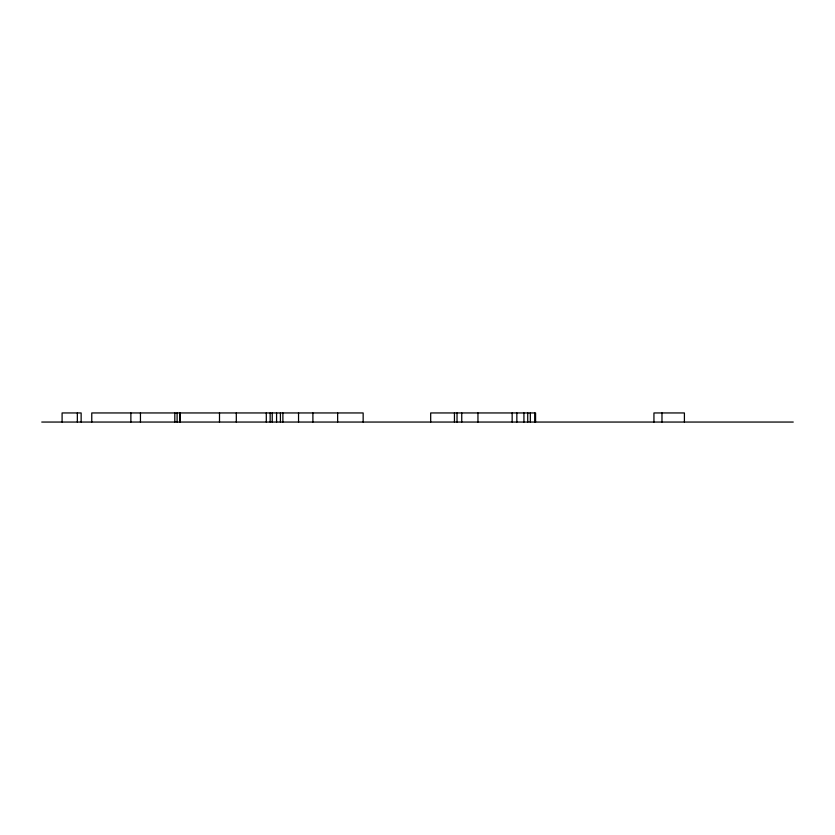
<?xml version="1.0" encoding="UTF-8"?>
<svg xmlns="http://www.w3.org/2000/svg" width="835" height="835" viewBox="0 0 835 835"><rect width="100%" height="100%" fill="white"/><g stroke="black" fill="none" stroke-linecap="round" stroke-linejoin="round"><path stroke-width="1.25" d="M41.75 422.051L793.25 422.051M684.408 422.051L684.408 412.949L653.941 412.949L653.941 422.051M661.978 412.949L661.978 422.051M535.569 422.051L535.569 412.949L430.683 412.949L430.683 422.051M534.744 412.949L534.744 422.051M530.329 412.949L530.329 422.051M527.73 412.949L527.73 422.051M523.931 412.949L523.931 422.051M516.844 412.949L516.844 422.051M512.158 412.949L512.158 422.051M477.954 412.949L477.954 422.051M461.745 412.949L461.745 422.051M457.027 412.949L457.027 422.051M454.449 412.949L454.449 422.051M363.152 422.051L363.152 412.949L91.766 412.949L91.766 422.051M337.643 412.949L337.643 422.051M312.895 412.949L312.895 422.051M298.544 412.949L298.544 422.051M282.888 412.949L282.888 422.051M280.414 412.949L280.414 422.051M276.573 412.949L276.573 422.051M272.241 412.949L272.241 422.051M270.154 412.949L270.154 422.051M266.292 412.949L266.292 422.051M236.305 412.949L236.305 422.051M219.501 412.949L219.501 422.051M180.016 412.949L180.016 422.051M179.89 412.949L179.89 422.051M177.103 412.949L177.103 422.051M174.807 412.949L174.807 422.051M140.447 412.949L140.447 422.051M130.876 412.949L130.876 422.051M81.141 422.051L81.141 412.949L62.093 412.949L62.093 422.051M77.342 412.949L77.342 422.051"/></g></svg>
